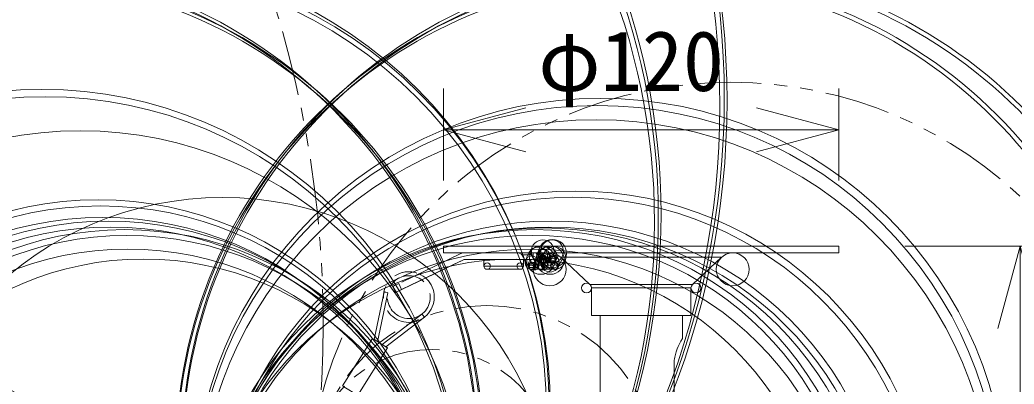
# Model space of a CAD drawing. Units: millimetres, scale not verified. Extents: x -63 to 108, y -56 to 175.
# Drawn here: x -5.33 to 24.84, y 33.09 to 44.15 of the extents above; entities that cross this region are included whole.
import ezdxf
from ezdxf.enums import TextEntityAlignment as Align

# ---------------------------------------------------------------- set-up
doc = ezdxf.new("R2010")
doc.units = ezdxf.units.MM
doc.header["$LTSCALE"] = 0.125
doc.linetypes.add('USER2', pattern=[31.75, 15.875, -3.175, 3.175, -3.175, 3.175, -3.175])
for name, color, linetype, lineweight in [('0-0_0', 7, 'Continuous', 20), ('0-5_SUNPO', 7, 'Continuous', 20), ('0-6_GAIKEI', 1, 'Continuous', 18)]:
    doc.layers.add(name, color=color, linetype=linetype, lineweight=lineweight)
doc.styles.add('ＭＳ ゴシック', font='')
doc.styles.get('ＭＳ ゴシック').set_extended_font_data('MS Gothic')

# ---------------------------------------------------------------- blocks, each defined once
blk = doc.blocks.new('_Open30')
at = {"layer": '0-0_0'}
blk.add_line((0, 0), (-1, 0), dxfattribs=at)
blk.add_lwpolyline([(-1, 0.26795), (0, 0), (-1, -0.26795)], dxfattribs=at)
blk = doc.blocks.new('D1')
at = {"layer": '0-5_SUNPO'}
for p, q in [((72.0245, 226.772), (72.0245, 229.5575)), ((84.0245, 226.772), (84.0245, 229.5575)), ((74.5245, 228.3075), (81.5245, 228.3075))]:
    blk.add_line(p, q, dxfattribs=at)
at = {"layer": '0-5_SUNPO', "xscale": 2.5, "yscale": 2.5, "rotation": 180}
blk.add_blockref('_Open30', (72.0245, 228.3075), dxfattribs=at)
at = {"layer": '0-5_SUNPO', "xscale": 2.5, "yscale": 2.5}
blk.add_blockref('_Open30', (84.0245, 228.3075), dxfattribs=at)
at = {"layer": '0-5_SUNPO', "style": 'ＭＳ ゴシック'}
blk.add_text('φ120', height=1.833, dxfattribs=at).set_placement((74.8995, 228.9325), align=Align.BOTTOM_LEFT)
blk = doc.blocks.new('D2')
at = {"layer": '0-5_SUNPO'}
for p, q in [((86.0245, 224.772), (90.7671, 224.772)), ((89.5171, 222.272), (89.5171, 214.222)), ((88.7249, 211.722), (90.7671, 211.722))]:
    blk.add_line(p, q, dxfattribs=at)
at = {"layer": '0-5_SUNPO', "xscale": 2.5, "yscale": 2.5}
for p, rotation in [((89.5171, 224.772), 90), ((89.5171, 211.722), 270)]:
    blk.add_blockref('_Open30', p, dxfattribs=dict(at, rotation=rotation))
at = {"layer": '0-5_SUNPO', "style": 'ＭＳ ゴシック'}
blk.add_text('130', height=1.833, rotation=90, dxfattribs=at).set_placement((88.8921, 216.211), align=Align.BOTTOM_LEFT)

msp = doc.modelspace()

# ---------------------------------------------------------------- linework, layer by layer
at = {"layer": '0-6_GAIKEI', "color": 7}
for p, q in [((7.5239, 37.2751), (7.5239, 37.0751)), ((7.5239, 37.2751), (19.5239, 37.2751)), ((19.5239, 37.2751), (19.5239, 37.0751)), ((7.5239, 37.0751), (19.5239, 37.0751)), ((11.967, 36.1196), (11.0892, 36.9403)), ((15.0809, 36.1196), (15.9587, 36.9403)), ((12.0145, 36.01), (12.0145, 35.1751)), ((15.0334, 36.01), (15.0334, 35.1751)), ((12.0145, 35.1751), (15.0334, 35.1751)), ((12.2739, 35.1751), (12.2739, 30.2501)), ((14.7739, 35.1751), (14.7739, 34.4751)), ((14.5239, 31.6251), (14.5239, 33.7251))]:
    msp.add_line(p, q, dxfattribs=at)
at = {"layer": '0-6_GAIKEI'}
for p, q in [((9.8982, 37.0174), (9.9, 37.014)), ((10.1103, 36.6328), (9.9, 37.014)), ((9.9489, 36.8751), (9.9489, 36.6751)), ((10.1829, 37.014), (10.1829, 37.0751)), ((10.3931, 36.6328), (10.1829, 37.014)), ((10.2441, 37.0751), (10.2441, 36.8751)), ((10.3285, 37.0751), (10.4621, 36.8328)), ((10.445, 37.0751), (10.445, 36.8751)), ((10.9289, 36.8328), (11.0185, 36.9954)), ((11.1409, 36.892), (10.9979, 36.6328)), ((11.0892, 36.9403), (15.9587, 36.9403)), ((8.8489, 36.5751), (9.8489, 36.5751)), ((10.3931, 36.6328), (10.1103, 36.6328)), ((10.9143, 36.5751), (10.1939, 36.5751)), ((10.5458, 36.7751), (10.8453, 36.7751)), ((11.967, 36.1196), (15.0809, 36.1196)), ((12.0145, 36.01), (15.0334, 36.01))]:
    msp.add_line(p, q, dxfattribs=at)
at = {"layer": '0-6_GAIKEI', "linetype": 'USER2'}
msp.add_line((6.0743, 35.8741), (5.9873, 36.0541), dxfattribs=at)
for points in [[(5.9873, 36.0541), (6.0394, 36.0796), (6.1665, 36.1412), (6.2535, 35.9611), (8.14, 36.8731), (8.1443, 36.8746), (8.1487, 36.8751), (10.4528, 36.8751), (10.4528, 37.0751), (8.1487, 37.0751), (8.1277, 37.0741), (8.1069, 37.0711), (8.0865, 37.0661), (8.0667, 37.0592), (8.053, 37.0532), (6.1665, 36.1412)], [(8.14, 36.8731), (8.1496, 36.8731), (6.9845, 36.3099)], [(6.7167, 36.4637), (6.6791, 36.4751), (6.641, 36.4845), (6.6025, 36.492), (6.5636, 36.4976), (6.5245, 36.5011), (6.4853, 36.5026), (6.446, 36.5021), (6.4068, 36.4997), (6.3678, 36.4952), (6.3291, 36.4888), (6.2734, 36.4759)], [(6.9835, 36.3107), (7.3208, 36.474), (7.4307, 36.5274), (7.4692, 36.5465), (7.4691, 36.5464), (7.4672, 36.5456), (7.4466, 36.5359), (7.2425, 36.4378), (6.7082, 36.179), (6.6679, 36.1592)], [(6.8654, 36.2523), (6.2631, 35.9611), (6.2587, 35.959), (6.1324, 35.8981), (6.0945, 35.8799), (6.085, 35.8754), (6.0827, 35.8743), (6.0822, 35.8741), (6.0822, 35.8741), (6.0743, 35.8741), (6.0877, 35.8807), (6.1264, 35.8996), (6.2535, 35.9611)], [(6.6281, 36.3644), (6.5928, 36.3719), (6.5572, 36.3775), (6.5213, 36.381), (6.4852, 36.3826), (6.4492, 36.3822), (6.4132, 36.3798), (6.3774, 36.3753), (6.3419, 36.3689), (6.3048, 36.3601)], [(6.668, 36.1591), (6.668, 36.1592), (6.6685, 36.1594), (6.6707, 36.1604), (6.6801, 36.1648), (6.7178, 36.1828), (6.8587, 36.2505), (6.8642, 36.2532)], [(5.4189, 34.4471), (5.7212, 35.8905), (5.7212, 35.8905), (5.7212, 35.8905), (5.7213, 35.8905), (5.7215, 35.8905), (5.7223, 35.8903), (5.7256, 35.8896), (5.7383, 35.8869), (5.7796, 35.8782), (5.8213, 35.8695), (5.8386, 35.8659), (5.5272, 34.3788)], [(5.6689, 34.2899), (6.8719, 35.2181), (6.8719, 35.218), (6.8719, 35.218), (6.8719, 35.218), (6.872, 35.2178), (6.8725, 35.2171), (6.8746, 35.2144), (6.8825, 35.2041), (6.9083, 35.1705), (6.9343, 35.137), (6.9452, 35.123), (5.7776, 34.2222)], [(5.778, 34.2226), (5.7781, 34.2225), (5.8145, 34.1994), (5.8239, 34.1934), (5.8263, 34.1919), (5.8269, 34.1915), (5.827, 34.1914), (5.827, 34.1914), (5.827, 34.1913), (5.827, 34.1913), (4.9239, 32.7511), (4.9194, 32.7538), (4.6499, 32.9222), (4.5046, 33.0136), (4.4708, 33.035), (4.4671, 33.0375), (4.4666, 33.0378), (4.4665, 33.0379), (4.4665, 33.0379), (4.4665, 33.0379), (5.3695, 34.4782), (5.3728, 34.4763), (5.3823, 34.4704), (5.419, 34.4477)], [(5.3695, 34.4782), (5.3695, 34.4782), (5.3696, 34.4782), (5.3696, 34.4781), (5.3702, 34.4778), (5.3739, 34.4753), (5.4077, 34.4538), (5.553, 34.3624), (5.8225, 34.194), (5.827, 34.1913)], [(5.4189, 34.4474), (5.4137, 34.4506), (5.4124, 34.4514), (5.4119, 34.4516), (5.4119, 34.4516), (5.4119, 34.4516), (5.412, 34.4516), (5.4123, 34.4514), (5.4135, 34.4505), (5.4184, 34.4474), (5.4377, 34.4352), (5.5081, 34.3908), (5.5081, 34.3908), (5.6928, 34.275), (5.76, 34.2331), (5.7847, 34.2179), (5.7847, 34.2179), (5.7847, 34.2179), (5.7846, 34.218), (5.7843, 34.2182), (5.783, 34.219), (5.7779, 34.2224), (5.7778, 34.2224)], [(5.6699, 34.2906), (5.5987, 34.3353), (5.5274, 34.3799)], [(5.6697, 34.2906), (5.5986, 34.3352), (5.5274, 34.3798)]]:
    msp.add_lwpolyline(points, dxfattribs=at)
at = {"layer": '0-6_GAIKEI'}
for points in [[(8.1583, 36.8751), (8.1539, 36.8746), (8.1496, 36.8731)], [(8.7489, 36.8751), (8.7489, 36.6751), (9.9489, 36.6751)], [(9.8982, 37.0174), (9.8847, 37.0364), (9.8673, 37.0518), (9.8464, 37.0632), (9.8224, 37.0705), (9.8055, 37.0733), (9.7713, 37.0751)], [(9.8982, 37.0174), (10.181, 37.0174), (10.1829, 37.014)], [(10.181, 37.0174), (10.1696, 37.0362), (10.1475, 37.0641), (10.14, 37.0725), (10.1391, 37.0739), (10.1389, 37.0744)], [(10.9289, 36.8328), (10.6461, 36.8328), (10.7791, 37.0741)]]:
    msp.add_lwpolyline(points, dxfattribs=at)
at = {"layer": '0-6_GAIKEI', "color": 7}
msp.add_lwpolyline([(14.7739, 34.4751), (14.7257, 34.3916), (14.6738, 34.2926), (14.6458, 34.2336), (14.6134, 34.1574), (14.5834, 34.075), (14.5591, 33.9924), (14.5401, 33.9058), (14.5332, 33.8613), (14.5281, 33.8163), (14.525, 33.7708), (14.5239, 33.7251)], dxfattribs=at)
at = {"layer": '0-6_GAIKEI', "linetype": 'USER2'}
for centre, radius in [((32.2154, 98.9409), 76.0771), ((-28.5063, 34.8966), 32.3824), ((16.2442, 29.3933), 12.8587), ((6.4748, 35.7327), 0.77), ((6.4748, 35.7327), 0.77), ((6.4748, 35.7327), 0.77), ((6.4748, 35.7327), 0.65), ((6.4748, 35.7327), 0.65), ((8.84, 30.2242), 5.255), ((7.1862, 30.399), 3.745)]:
    msp.add_circle(centre, radius, dxfattribs=at)
at = {"layer": '0-6_GAIKEI'}
for centre, radius in [((-8.543, 41.7711), 24.5872), ((-8.3071, 41.6898), 24.4343), ((-8.3881, 41.5349), 24.2974), ((-6.3482, 38.2473), 20.4739), ((-6.3361, 38.1875), 20.3791), ((-6.2141, 37.9937), 20.1426), ((-6.3646, 30.9365), 14.9398), ((-2.9306, 32.395), 13.6597), ((-2.8083, 32.3253), 13.5747), ((14.5144, 30.9365), 14.9398), ((-6.3152, 30.8885), 14.8664), ((-2.849, 32.265), 13.4988), ((14.465, 30.8885), 14.8664), ((-5.8471, 30.9517), 14.5879), ((-5.7979, 30.9042), 14.515), ((13.9968, 30.9517), 14.5879), ((13.9477, 30.9042), 14.515), ((-4.6569, 29.359), 12.6782), ((-4.5603, 29.2744), 12.5398), ((12.2822, 29.4101), 12.3535), ((12.196, 29.3245), 12.2214), ((12.1567, 29.0538), 12.0606), ((-3.4898, 29.0611), 11.7189), ((11.5182, 28.0848), 10.8662), ((-2.9536, 28.0957), 10.5879), ((0.8279, 28.6273), 10.1268), ((11.4362, 28.0138), 10.7476), ((-2.8797, 28.0243), 10.4747), ((-2.8129, 27.8105), 10.3369), ((-2.6467, 27.7795), 10.2578), ((10.7964, 27.7795), 10.2578), ((-2.5718, 27.7117), 10.1454), ((-2.1516, 27.8178), 9.9615), ((10.3013, 27.8178), 9.9615), ((10.5527, 27.7867), 10.044), ((10.7215, 27.7117), 10.1454), ((-2.0864, 27.749), 9.8548), ((10.2362, 27.749), 9.8548), ((10.5382, 37.1208), 0.3466), ((10.8307, 37.054), 0.4298), ((10.821, 37.1208), 0.3466), ((-2.056, 27.4882), 9.6989), ((10.2057, 27.4882), 9.6989), ((10.4788, 36.854), 0.4298), ((10.404, 36.9722), 0.2793), ((10.7617, 36.854), 0.4298), ((10.5536, 36.9777), 0.2028), ((10.6868, 36.9722), 0.2793), ((10.8901, 36.9208), 0.3466), ((-1.5768, 27.4902), 9.3969), ((9.7265, 27.4902), 9.3969), ((10.2017, 36.7777), 0.2028), ((10.2546, 36.7123), 0.1645), ((10.1401, 37.0738), 0.00137), ((10.4845, 36.7777), 0.2028), ((10.5374, 36.7123), 0.1645), ((10.5379, 36.8889), 0.1216), ((10.5411, 36.8854), 0.1168), ((10.6065, 36.9123), 0.1645), ((10.5626, 36.8813), 0.1109), ((10.5546, 36.8693), 0.0959), ((10.5485, 36.8601), 0.0854), ((10.5608, 36.8729), 0.0976), ((10.7559, 36.7722), 0.2793), ((10.5437, 36.8409), 0.0656), ((10.5655, 36.8438), 0.0682), ((10.8207, 36.8889), 0.1216), ((10.824, 36.8854), 0.1168), ((10.8374, 36.8693), 0.0959), ((10.8436, 36.8729), 0.0976), ((10.8898, 36.6889), 0.1216), ((10.893, 36.6854), 0.1168), ((10.8484, 36.8438), 0.0682), ((8.8489, 36.6751), 0.1), ((9.8489, 36.6751), 0.1), ((10.2107, 36.6813), 0.1109), ((10.1966, 36.6601), 0.0854), ((10.1918, 36.6409), 0.0656), ((10.4936, 36.6813), 0.1109), ((10.4794, 36.6601), 0.0854), ((10.4746, 36.6409), 0.0656), ((10.9065, 36.6693), 0.0959), ((10.9127, 36.6729), 0.0976), ((10.9174, 36.6438), 0.0682)]:
    msp.add_circle(centre, radius, dxfattribs=at)
at = {"layer": '0-6_GAIKEI', "color": 7}
for centre, radius in [((10.7477, 36.5751), 0.5), ((16.3002, 36.5751), 0.5), ((11.8645, 36.01), 0.15), ((15.1834, 36.01), 0.15)]:
    msp.add_circle(centre, radius, dxfattribs=at)

# ---------------------------------------------------------------- block references
at = {"layer": '0-5_SUNPO'}
for name in ['D1', 'D2']:
    msp.add_blockref(name, (-64.5005, -187.4969), dxfattribs=at)

doc.saveas('drawing.dxf')
